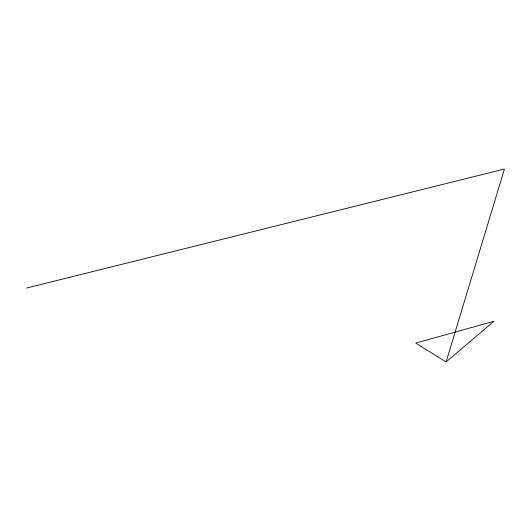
<?xml version="1.0" encoding="UTF-8"?>
<svg xmlns="http://www.w3.org/2000/svg" width="531" height="531" viewBox="0 0 531 531"><rect width="100%" height="100%" fill="white"/><g stroke="black" fill="none" stroke-linecap="round" stroke-linejoin="round"><path stroke-width="0.8" d="M446.093 361.963L493.903 321.275L415.74 343.086L446.093 361.963L504.45 169.037L26.55 288.054"/></g></svg>
